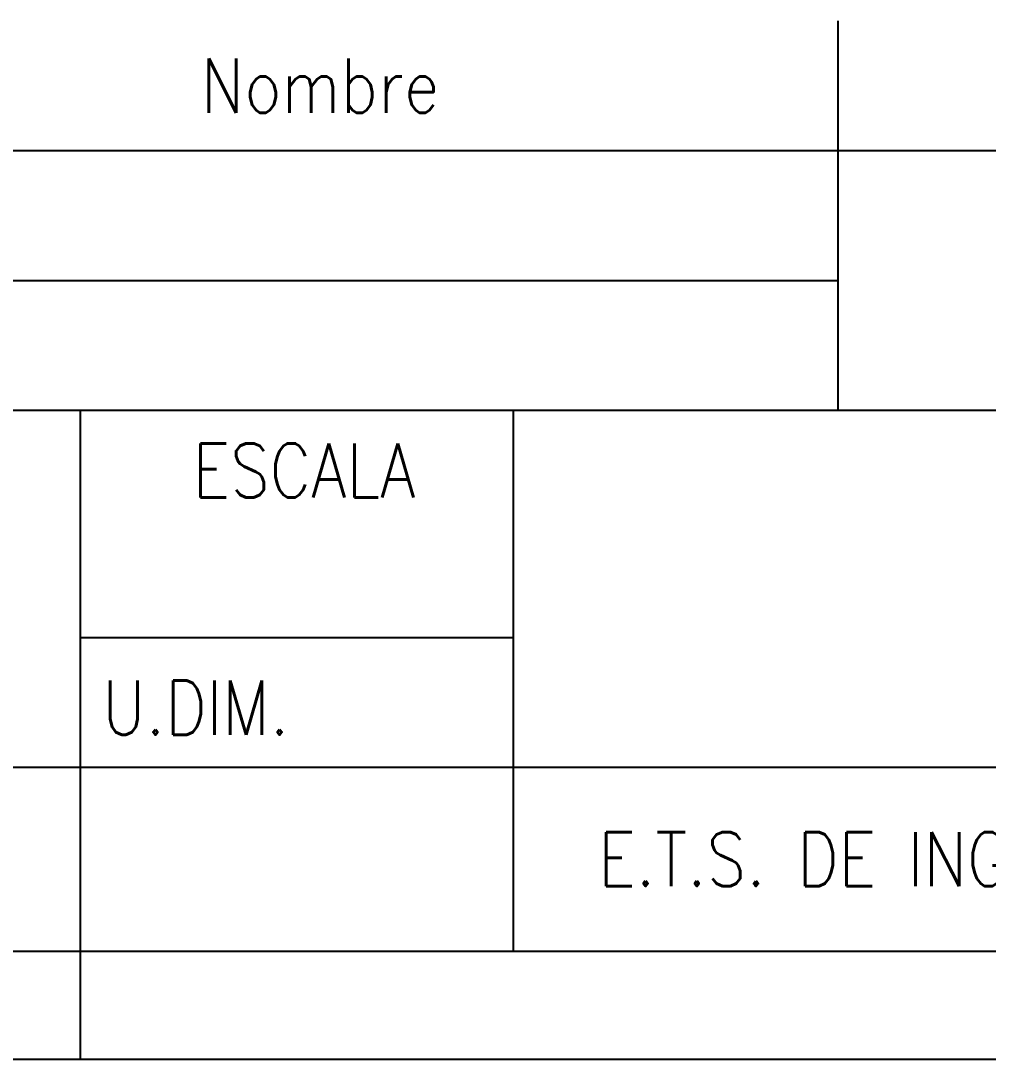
# Paper-space layout 'Lista de piezas separada' of a CAD drawing. Header units: millimetres. Extents: x 0 to 210, y 0 to 297.
# Drawn here: x 52.24 to 96.94, y 5 to 53 of the extents above; entities that cross this region are included whole.
import ezdxf
from ezdxf.enums import TextEntityAlignment as Align

# ---------------------------------------------------------------- set-up
doc = ezdxf.new("R2010")
doc.units = ezdxf.units.MM
doc.header["$LTSCALE"] = 0.4
for name, color, linetype in [('01 Cajetín fino 0.18', 5, 'Continuous'), ('01 Cajetín grueso 0.35', 7, 'Continuous'), ('01 Marco fino 0.18', 5, 'Continuous'), ('01 Marco grueso 0.35', 7, 'Continuous')]:
    doc.layers.add(name, color=color, linetype=linetype)
doc.styles.add('UNE25', font='romans.shx', dxfattribs={"width": 0.9, "height": 2.5})

psp = doc.layouts.new('Lista de piezas separada')

# ---------------------------------------------------------------- linework, layer by layer
at = {"layer": '01 Cajetín fino 0.18'}
for p, q in [((20, 41), (90, 41)), ((55, 24.5), (75, 24.5)), ((20, 18.5), (200, 18.5))]:
    psp.add_line(p, q, dxfattribs=at)
at = {"layer": '01 Cajetín grueso 0.35'}
for p, q in [((90, 35), (90, 53)), ((20, 47), (200, 47)), ((20, 35), (200, 35)), ((55, 10), (55, 35)), ((75, 10), (75, 35))]:
    psp.add_line(p, q, dxfattribs=at)
at = {"layer": '01 Marco fino 0.18'}
psp.add_line((55, 5), (55, 10), dxfattribs=at)
psp.add_lwpolyline([(15, 5), (205, 5), (205, 292), (15, 292)], close=True, dxfattribs=at)
at = {"layer": '01 Marco grueso 0.35'}
psp.add_lwpolyline([(20, 10), (200, 10), (200, 287), (20, 287)], close=True, dxfattribs=at)

# ---------------------------------------------------------------- texts
at = {"layer": '01 Cajetín fino 0.18', "style": 'UNE25', "width": 0.85}
psp.add_text('Nombre', height=2.5, dxfattribs=at).set_placement((66.067, 50), align=Align.MIDDLE)
psp.add_text('ESCALA', height=2.5, dxfattribs=at).set_placement((65.331, 30.966), align=Align.CENTER)
for s, p in [('U.DIM.', (56, 20)), ('E.T.S. DE INGENIERÍA Y DISEÑO INDUSTRIAL', (78.92, 13))]:
    psp.add_text(s, height=2.5, dxfattribs=at).set_placement(p)

doc.saveas('drawing.dxf')
